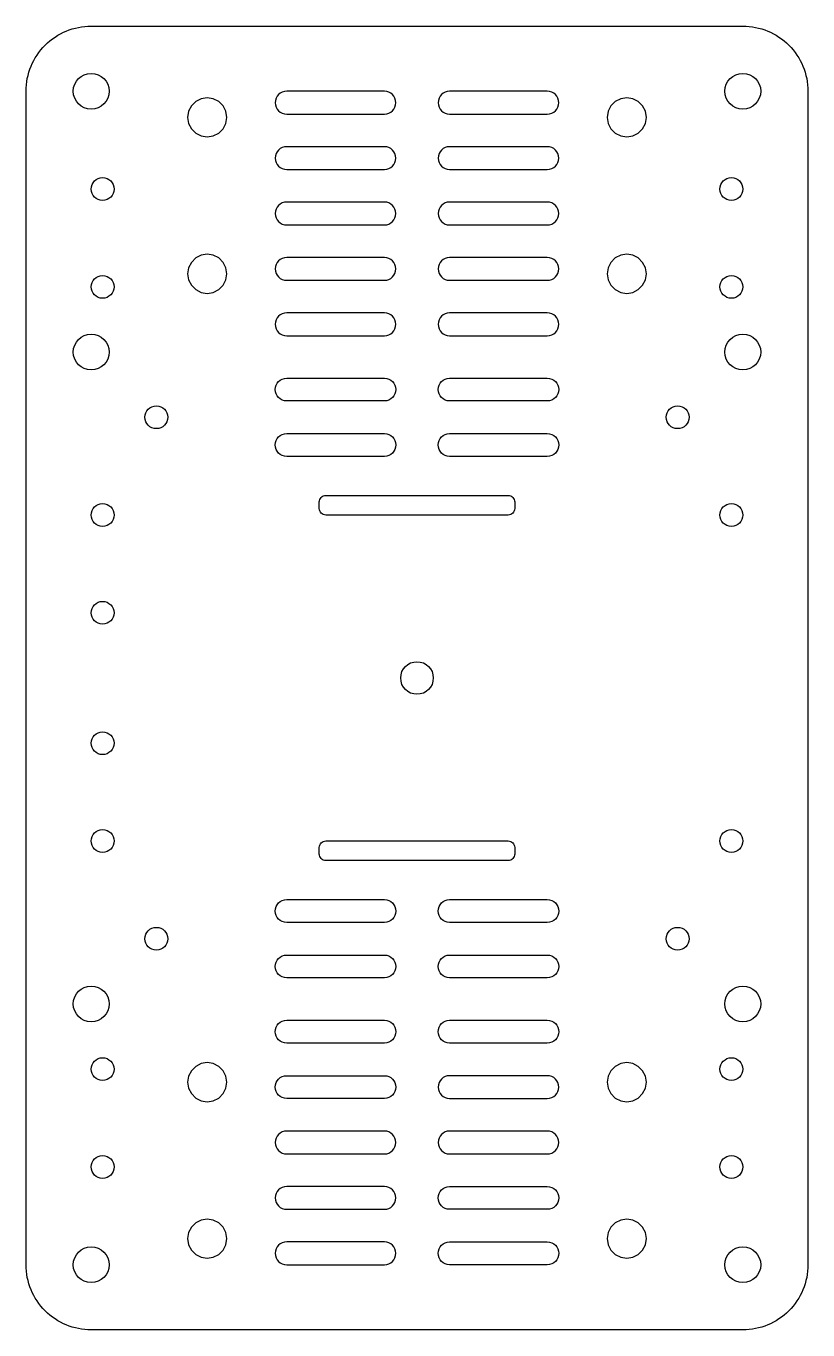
# Model space of a CAD drawing. Header units: millimetres. Extents: x -156 to -36, y -100 to 100.
import ezdxf

# ---------------------------------------------------------------- set-up
doc = ezdxf.new("R2010")
doc.units = ezdxf.units.MM
doc.layers.get('0').update_dxf_attribs({"linetype": 'CONTINUOUS'})

msp = doc.modelspace()

# ---------------------------------------------------------------- linework, layer by layer
for points in [[(-36.4, 90), (-36.4, -90, -0.414214), (-46.4, -100), (-146.4, -100, -0.414214), (-156.4, -90), (-156.4, 90, -0.414214), (-146.4, 100), (-46.4, 100, -0.414214)], [(-101.4, 90), (-116.4, 90, 1), (-116.4, 86.5), (-101.4, 86.5, 1)], [(-91.4, 86.5), (-76.4, 86.5, 1), (-76.4, 90), (-91.4, 90, 1)], [(-101.4, 81.5), (-116.4, 81.5, 1), (-116.4, 78), (-101.4, 78, 1)], [(-76.4, 81.5), (-91.4, 81.5, 1), (-91.4, 78), (-76.4, 78, 1)], [(-101.4, 73), (-116.4, 73, 1), (-116.4, 69.5), (-101.4, 69.5, 1)], [(-91.4, 69.5), (-76.4, 69.5, 1), (-76.4, 73), (-91.4, 73, 1)], [(-101.4, 64.5), (-116.4, 64.5, 1), (-116.4, 61), (-101.4, 61, 1)], [(-76.4, 64.5), (-91.4, 64.5, 1), (-91.4, 61), (-76.4, 61, 1)], [(-101.4, 56), (-116.4, 56, 1), (-116.4, 52.5), (-101.4, 52.5, 1)], [(-76.4, 56), (-91.4, 56, 1), (-91.4, 52.5), (-76.4, 52.5, 1)], [(-101.4, 46, -1), (-101.4, 42.5), (-116.4, 42.5, -1), (-116.4, 46)], [(-91.4, 42.5, -1), (-91.4, 46), (-76.4, 46, -1), (-76.4, 42.5)], [(-101.4, 37.5, -1), (-101.4, 34), (-116.4, 34, -1), (-116.4, 37.5)], [(-76.4, 37.5, -1), (-76.4, 34), (-91.4, 34, -1), (-91.4, 37.5)], [(-82.4, 28, -0.414214), (-81.4, 27), (-81.4, 26, -0.414214), (-82.4, 25), (-110.4, 25, -0.414214), (-111.4, 26), (-111.4, 27, -0.414214), (-110.4, 28)], [(-81.4, -27, -0.414214), (-82.4, -28), (-110.4, -28, -0.414214), (-111.4, -27), (-111.4, -26, -0.414214), (-110.4, -25), (-82.4, -25, -0.414214), (-81.4, -26)], [(-116.4, -37.5, -1), (-116.4, -34), (-101.4, -34, -1), (-101.4, -37.5)], [(-76.4, -34, -1), (-76.4, -37.5), (-91.4, -37.5, -1), (-91.4, -34)], [(-101.4, -42.5, -1), (-101.4, -46), (-116.4, -46, -1), (-116.4, -42.5)], [(-76.4, -42.5, -1), (-76.4, -46), (-91.4, -46, -1), (-91.4, -42.5)], [(-116.4, -56, -1), (-116.4, -52.5), (-101.4, -52.5, -1), (-101.4, -56)], [(-76.4, -52.5, -1), (-76.4, -56), (-91.4, -56, -1), (-91.4, -52.5)], [(-101.4, -61, -1), (-101.4, -64.5), (-116.4, -64.5, -1), (-116.4, -61)], [(-76.4, -61), (-91.4, -61, 1), (-91.4, -64.5), (-76.4, -64.5, 1)], [(-101.4, -69.5), (-116.4, -69.5, 1), (-116.4, -73), (-101.4, -73, 1)], [(-76.4, -69.5), (-91.4, -69.5, 1), (-91.4, -73), (-76.4, -73, 1)], [(-101.4, -78), (-116.4, -78, 1), (-116.4, -81.5), (-101.4, -81.5, 1)], [(-91.4, -81.5, -1), (-91.4, -78), (-76.4, -78, -1), (-76.4, -81.5)], [(-101.4, -86.5), (-116.4, -86.5, 1), (-116.4, -90), (-101.4, -90, 1)], [(-91.4, -90, -1), (-91.4, -86.5), (-76.4, -86.5, -1), (-76.4, -90)]]:
    msp.add_lwpolyline(points, format="xyb", close=True)
for points in [[(-131.45, 85.07), (-131.02, 84.24), (-130.36, 83.57), (-129.52, 83.15), (-128.6, 83), (-127.67, 83.15), (-126.83, 83.57), (-126.17, 84.24), (-125.74, 85.07), (-125.6, 86), (-125.74, 86.93), (-126.17, 87.76), (-126.83, 88.43), (-127.67, 88.85), (-128.6, 89), (-129.52, 88.85), (-130.36, 88.43), (-131.02, 87.76), (-131.45, 86.93), (-131.6, 86)], [(-63.28, 83.15), (-62.44, 83.57), (-61.78, 84.24), (-61.35, 85.07), (-61.2, 86), (-61.35, 86.93), (-61.78, 87.76), (-62.44, 88.43), (-63.28, 88.85), (-64.2, 89), (-65.13, 88.85), (-65.97, 88.43), (-66.63, 87.76), (-67.06, 86.93), (-67.2, 86), (-67.06, 85.07), (-66.63, 84.24), (-65.97, 83.57), (-65.13, 83.15), (-64.2, 83)], [(-130.36, 64.43), (-131.02, 63.76), (-131.45, 62.93), (-131.6, 62), (-131.45, 61.07), (-131.02, 60.24), (-130.36, 59.57), (-129.52, 59.15), (-128.6, 59), (-127.67, 59.15), (-126.83, 59.57), (-126.17, 60.24), (-125.74, 61.07), (-125.6, 62), (-125.74, 62.93), (-126.17, 63.76), (-126.83, 64.43), (-127.67, 64.85), (-128.6, 65), (-129.52, 64.85)], [(-65.97, 64.43), (-66.63, 63.76), (-67.06, 62.93), (-67.2, 62), (-67.06, 61.07), (-66.63, 60.24), (-65.97, 59.57), (-65.13, 59.15), (-64.2, 59), (-63.28, 59.15), (-62.44, 59.57), (-61.78, 60.24), (-61.35, 61.07), (-61.2, 62), (-61.35, 62.93), (-61.78, 63.76), (-62.44, 64.43), (-63.28, 64.85), (-64.2, 65), (-65.13, 64.85)], [(-126.17, -63.76), (-125.74, -62.93), (-125.6, -62), (-125.74, -61.07), (-126.17, -60.24), (-126.83, -59.57), (-127.67, -59.15), (-128.6, -59), (-129.52, -59.15), (-130.36, -59.57), (-131.02, -60.24), (-131.45, -61.07), (-131.6, -62), (-131.45, -62.93), (-131.02, -63.76), (-130.36, -64.43), (-129.52, -64.85), (-128.6, -65), (-127.67, -64.85), (-126.83, -64.43)], [(-64.2, -65), (-63.28, -64.85), (-62.44, -64.43), (-61.78, -63.76), (-61.35, -62.93), (-61.2, -62), (-61.35, -61.07), (-61.78, -60.24), (-62.44, -59.57), (-63.28, -59.15), (-64.2, -59), (-65.13, -59.15), (-65.97, -59.57), (-66.63, -60.24), (-67.06, -61.07), (-67.2, -62), (-67.06, -62.93), (-66.63, -63.76), (-65.97, -64.43), (-65.13, -64.85)], [(-131.02, -84.24), (-131.45, -85.07), (-131.6, -86), (-131.45, -86.93), (-131.02, -87.76), (-130.36, -88.43), (-129.52, -88.85), (-128.6, -89), (-127.67, -88.85), (-126.83, -88.43), (-126.17, -87.76), (-125.74, -86.93), (-125.6, -86), (-125.74, -85.07), (-126.17, -84.24), (-126.83, -83.57), (-127.67, -83.15), (-128.6, -83), (-129.52, -83.15), (-130.36, -83.57)], [(-62.44, -83.57), (-63.28, -83.15), (-64.2, -83), (-65.13, -83.15), (-65.97, -83.57), (-66.63, -84.24), (-67.06, -85.07), (-67.2, -86), (-67.06, -86.93), (-66.63, -87.76), (-65.97, -88.43), (-65.13, -88.85), (-64.2, -89), (-63.28, -88.85), (-62.44, -88.43), (-61.78, -87.76), (-61.35, -86.93), (-61.2, -86), (-61.35, -85.07), (-61.78, -84.24)]]:
    msp.add_lwpolyline(points, close=True)
for centre, radius in [((-146.4, 90), 2.75), ((-46.4, 90), 2.75), ((-144.65, 75), 1.75), ((-48.15, 75), 1.75), ((-144.65, 60), 1.75), ((-48.15, 60), 1.75), ((-146.4, 50), 2.75), ((-46.4, 50), 2.75), ((-136.4, 40), 1.75), ((-56.4, 40), 1.75), ((-144.65, 25), 1.75), ((-48.15, 25), 1.75), ((-144.65, 10), 1.75), ((-96.4, 0), 2.5), ((-144.65, -10), 1.75), ((-144.65, -25), 1.75), ((-48.15, -25), 1.75), ((-136.4, -40), 1.75), ((-56.4, -40), 1.75), ((-146.4, -50), 2.75), ((-46.4, -50), 2.75), ((-144.65, -60), 1.75), ((-48.15, -60), 1.75), ((-144.65, -75), 1.75), ((-48.15, -75), 1.75), ((-146.4, -90), 2.75), ((-46.4, -90), 2.75)]:
    msp.add_circle(centre, radius)

doc.saveas('drawing.dxf')
